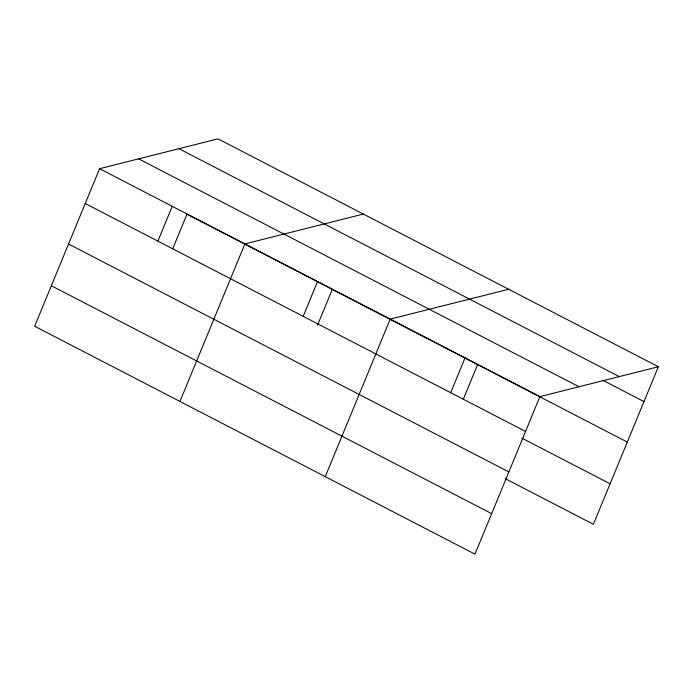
<?xml version="1.0" encoding="UTF-8"?>
<svg xmlns="http://www.w3.org/2000/svg" width="693" height="693" viewBox="0 0 693 693"><rect width="100%" height="100%" fill="white"/><g stroke="black" fill="none" stroke-linecap="round" stroke-linejoin="round"><path stroke-width="1.04" d="M658.35 366.753L218.026 138.851L99.584 168.702L34.65 326.247L474.974 554.149L539.908 396.604L658.35 366.753L593.416 524.298L505.128 478.603M157.883 241.138L172.236 206.306M172.652 248.943L186.98 214.18L627.304 442.082M179.955 401.455L244.889 243.91L363.331 214.059M303.188 316.346L317.541 281.514M317.55 325.147L332.285 289.388M325.26 476.663L390.194 319.118L508.645 289.267M450.693 392.697L465.055 357.865M463.262 399.367L477.59 364.596M178.941 148.7L619.265 376.611M602.728 380.232L643.996 401.594M138.669 158.853L578.993 386.755M99.584 168.702L539.908 396.604M85.23 203.534L525.545 431.436M521.82 438.106L610.109 483.801M68.538 244.031L508.861 471.933M51.343 285.75L491.666 513.652"/></g></svg>
